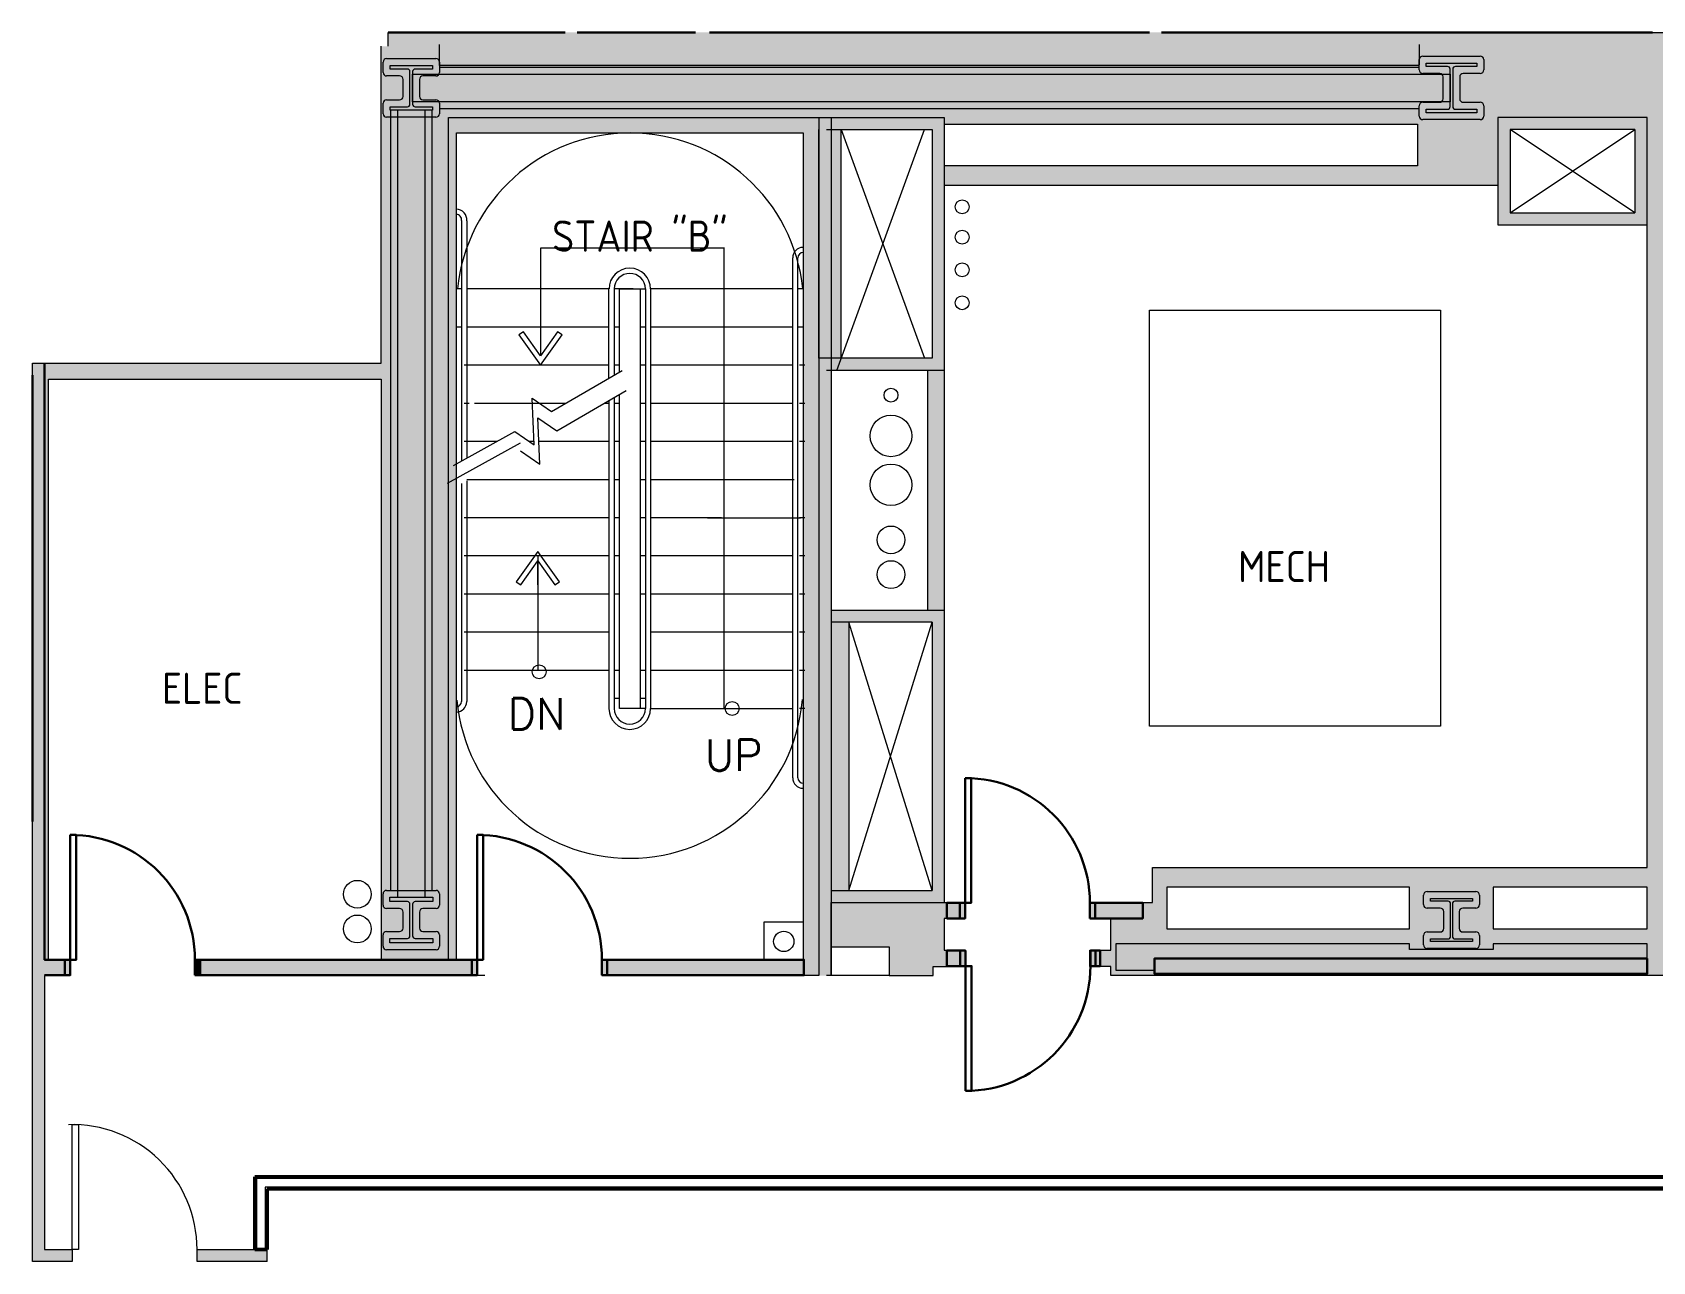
# Model space of a CAD drawing. Header units: inches. Extents: x 1724 to 4524, y -664 to 702.
# Drawn here: x 2240 to 2707.3, y -201.1 to 153.4 of the extents above; entities that cross this region are included whole.
import ezdxf

# ---------------------------------------------------------------- set-up
doc = ezdxf.new("R2010")
doc.units = ezdxf.units.IN
doc.header["$MEASUREMENT"] = 0
for name, color, linetype, lineweight in [('A-DOOR', 7, 'Continuous', 9), ('A-WALL', 7, 'Continuous', 9), ('A-Wall-Patt', 7, 'Continuous', 9), ('B-BASE', 7, 'Continuous', 9), ('BB-CORE', 7, 'Continuous', 9), ('BB-PART-WALL', 7, 'Continuous', 9), ('I-WALL', 2, 'Continuous', 13), ('MA-2900-8th-120718_dwg', 7, 'Continuous', 9), ('NABCA_dwg', 8, 'Continuous', 9), ('Q-CASE', 7, 'Continuous', 9)]:
    doc.layers.add(name, color=color, linetype=linetype, lineweight=lineweight)
doc.styles.add('ISOCP', font='isocp___.ttf', dxfattribs={"height": 9})
doc.styles.add('RomanS', font='romans__.ttf', dxfattribs={"height": 9})
pattern_1 = [(0, (0, 0), (30.72, 7.68), [1.267, -21.773, 1.267, -21.773, -122.88]), (0, (0, 0), (30.72, 7.68), [-46.08, 1.267, -44.813, 1.267, -21.773, -53.76]), (0, (0, 0), (30.72, 7.68), [-115.2, 1.267, -14.093, 1.267, -37.133]), (120, (11.52, 3.84), (-22.011075, 22.7643), [1.267, -21.773, 1.267, -21.773, -122.88]), (120, (11.52, 3.84), (-22.011075, 22.7643), [-46.08, 1.267, -44.813, 1.267, -21.773, -53.76]), (120, (11.52, 3.84), (-22.011075, 22.7643), [-115.2, 1.267, -14.093, 1.267, -37.133]), (240, (15.36, 19.2), (-8.708925, -30.4443), [1.267, -21.773, 1.267, -21.773, -122.88]), (240, (15.36, 19.2), (-8.708925, -30.4443), [-46.08, 1.267, -44.813, 1.267, -21.773, -53.76]), (240, (15.36, 19.2), (-8.708925, -30.4443), [-115.2, 1.267, -14.093, 1.267, -37.133])]

# ---------------------------------------------------------------- blocks, each defined once
blk = doc.blocks.new('NABCA_dwg_MA-2900-8th-120718_dwg-2391440-New Construction - Test Fit Plan-2421454-Existing - Survey')
at = {"layer": 'A-DOOR'}
h = blk.add_hatch(color=256, dxfattribs=at)
h.paths.add_polyline_path([(-7556, -3342.64), (-7556, -3338.14), (-7557.5, -3338.14), (-7557.5, -3342.64)], flags=0)
h.paths.add_polyline_path([(-7593.5, -3342.64), (-7593.5, -3338.14), (-7595, -3338.14), (-7595, -3342.64)], flags=0)
blk.add_hatch(color=256, dxfattribs=at).paths.add_polyline_path([(-7815.62, -3359.04), (-7814.12, -3359.04), (-7814.12, -3354.54), (-7815.62, -3354.54)], flags=0)
h = blk.add_hatch(color=256, dxfattribs=at)
h.paths.add_polyline_path([(-7696.75, -3359.04), (-7696.75, -3354.54), (-7698.25, -3354.54), (-7698.25, -3359.04)], flags=0)
h.paths.add_polyline_path([(-7735.75, -3359.04), (-7734.25, -3359.04), (-7734.25, -3354.54), (-7735.75, -3354.54)], flags=0)
h = blk.add_hatch(color=256, dxfattribs=at)
h.paths.add_polyline_path([(-7593.37, -3356.39), (-7593.37, -3351.89), (-7594.87, -3351.89), (-7594.87, -3356.39)], flags=0)
h.paths.add_polyline_path([(-7555.87, -3356.39), (-7555.87, -3351.89), (-7557.37, -3351.89), (-7557.37, -3356.39)], flags=0)
at = {"layer": 'A-Wall-Patt'}
for points in [[(-7067.83, -3090.6), (-7067.83, -3087.1), (-7759.87, -3087.1), (-7759.87, -3090.6), (-7318.04, -3090.6)], [(-7396.82, -3358.66), (-7396.82, -3354.16), (-7538.82, -3354.16), (-7538.82, -3358.66), (-7521.63, -3358.66)]]:
    blk.add_hatch(color=256, dxfattribs=at).paths.add_polyline_path(points, flags=0)
h = blk.add_hatch(color=256, dxfattribs=at)
h.paths.add_polyline_path([(-7542.25, -3342.64), (-7542.25, -3338.14), (-7556, -3338.14), (-7556, -3342.64)], flags=0)
h.paths.add_polyline_path([(-7595, -3342.64), (-7595, -3338.14), (-7598.75, -3338.14), (-7598.75, -3342.64)], flags=0)
h = blk.add_hatch(color=256, dxfattribs=at)
h.paths.add_polyline_path([(-7640, -3359.04), (-7640, -3354.54), (-7696.75, -3354.54), (-7696.75, -3359.04)], flags=0)
h.paths.add_polyline_path([(-7735.75, -3359.04), (-7735.75, -3354.54), (-7814.12, -3354.54), (-7814.12, -3359.04)], flags=0)
h = blk.add_hatch(color=256, dxfattribs=at)
h.paths.add_polyline_path([(-7555.87, -3356.39), (-7554.5, -3356.39), (-7554.5, -3351.89), (-7555.87, -3351.92), (-7555.87, -3355.8)], flags=0)
h.paths.add_polyline_path([(-7594.87, -3356.39), (-7594.87, -3351.89), (-7598.75, -3351.89), (-7598.75, -3356.39)], flags=0)
at = {"layer": 'B-BASE'}
h = blk.add_hatch(color=256, dxfattribs=at)
h.paths.add_polyline_path([(-7593.5, -3338.14), (-7593.5, -3342.64), (-7598.75, -3342.64), (-7598.75, -3338.14)], flags=0)
h.paths.add_polyline_path([(-7557.5, -3342.64), (-7557.5, -3338.14), (-7542.25, -3338.14), (-7542.25, -3342.64)], flags=0)
h.paths.add_polyline_path([(-7195.2, -3359.1), (-7067.83, -3359.1), (-7067.83, -3298.1), (-7072.83, -3298.1), (-7072.83, -3340.1), (-7173.2, -3340.1), (-7173.2, -3225.1), (-7072.83, -3225.1), (-7072.83, -3256.1), (-7067.83, -3256.1), (-7067.83, -3190.1), (-7072.83, -3190.1), (-7072.83, -3221.1), (-7173.2, -3221.1), (-7173.2, -3109.1), (-7072.83, -3109.1), (-7072.83, -3148.1), (-7067.83, -3148.1), (-7067.83, -3090.6), (-7462.51, -3090.6), (-7462.51, -3091.48), (-7745.1, -3090.65), (-7745.1, -3090.6), (-7759.87, -3090.61), (-7759.87, -3091.1), (-7761.87, -3091.1), (-7761.87, -3182.48), (-7859, -3182.48), (-7859, -3354.54), (-7857.87, -3354.48), (-7857.87, -3187.1), (-7761.87, -3187.1), (-7761.87, -3354.48), (-7815.5, -3354.48), (-7815.5, -3354.54), (-7740.21, -3354.54), (-7740.21, -3116.1), (-7640.21, -3116.1), (-7640.17, -3354.54), (-7640, -3354.54), (-7640, -3359.04), (-7698.21, -3359.04), (-7698.21, -3359.1), (-7632.09, -3359.1), (-7632.09, -3350.85), (-7615.35, -3350.85), (-7615.35, -3359.1), (-7602.73, -3359.1), (-7602.73, -3356.45), (-7593.52, -3356.45), (-7593.52, -3356.39), (-7598.75, -3356.39), (-7598.75, -3351.89), (-7593.43, -3351.89), (-7593.43, -3351.83), (-7599.48, -3351.83), (-7599.48, -3342.7), (-7593.48, -3342.7), (-7593.5, -3338.08), (-7599.48, -3338.08), (-7599.48, -3131.23), (-7439.82, -3131.23), (-7439.82, -3142.6), (-7396.82, -3142.6), (-7396.82, -3327.98), (-7539.48, -3327.98), (-7539.48, -3338.08), (-7557.52, -3338.08), (-7557.5, -3342.7), (-7551.48, -3342.7), (-7551.48, -3351.83), (-7557.48, -3351.83), (-7557.48, -3356.45), (-7551.48, -3356.45), (-7551.48, -3359.1), (-7370.57, -3359.1), (-7370.57, -3359.04), (-7376.82, -3359.04), (-7376.82, -3354.54), (-7370.57, -3354.54), (-7370.57, -3354.48), (-7376.57, -3354.48), (-7376.57, -3273.73), (-7315.82, -3273.73), (-7315.82, -3292.39), (-7315.45, -3292.39), (-7315.45, -3283.16), (-7310.95, -3283.16), (-7310.95, -3292.39), (-7310.57, -3292.39), (-7310.57, -3268.48), (-7376.57, -3268.48), (-7376.57, -3091.73), (-7207.85, -3091.73), (-7207.85, -3184.5), (-7233.85, -3184.5), (-7233.85, -3189.75), (-7207.85, -3189.75), (-7207.85, -3322.48), (-7247.82, -3322.48), (-7247.82, -3350.48), (-7310.57, -3350.48), (-7310.57, -3328.39), (-7315.82, -3328.41), (-7315.82, -3354.48), (-7334.57, -3354.48), (-7334.57, -3354.54), (-7247.82, -3354.54), (-7247.82, -3359.04), (-7334.57, -3359.04), (-7334.57, -3359.1), (-7243.2, -3359.1), (-7243.2, -3341.1), (-7195.2, -3341.1)], flags=0)
h.paths.add_polyline_path([(-7734.21, -3359.1), (-7734.25, -3359.04), (-7815.5, -3359.04), (-7815.5, -3359.1)], flags=0)
h.paths.add_polyline_path([(-7538.82, -3354.16), (-7549.72, -3350.07), (-7549.98, -3350.33), (-7549.98, -3349.98), (-7537.13, -3349.98)], flags=0)
h.paths.add_polyline_path([(-7538.82, -3354.16), (-7548.14, -3357.03), (-7544.89, -3357.6), (-7549.98, -3357.6), (-7549.98, -3352.1)], flags=0)
h.paths.add_polyline_path([(-7521.63, -3358.66), (-7538.82, -3358.66), (-7538.82, -3354.16), (-7396.82, -3354.16), (-7396.82, -3358.66)], flags=0)
h.paths.add_polyline_path([(-7554.5, -3356.39), (-7557.37, -3356.39), (-7557.37, -3351.89), (-7554.5, -3351.89), (-7554.5, -3355.8)], flags=0)
h.paths.add_polyline_path([(-7315.45, -3347.16), (-7315.45, -3328.41), (-7310.95, -3328.41), (-7310.95, -3347.16)], flags=0)
h.paths.add_polyline_path([(-7465.31, -3345.6), (-7535.35, -3345.6), (-7535.35, -3333.6), (-7465.31, -3333.6)], flags=0)
h.paths.add_polyline_path([(-7441.17, -3345.6), (-7441.17, -3333.6), (-7396.82, -3333.6), (-7396.82, -3345.6)], flags=0)
h.paths.add_polyline_path([(-7602.98, -3334.58), (-7626.98, -3334.58), (-7626.98, -3257.19), (-7602.98, -3257.19), (-7602.98, -3308.27)], flags=0)
h.paths.add_polyline_path([(-7632.09, -3253.69), (-7632.09, -3184.57), (-7604.32, -3184.57), (-7604.32, -3253.69), (-7623.43, -3253.69)], flags=0)
h.paths.add_polyline_path([(-7629.21, -3181.07), (-7629.21, -3115.13), (-7602.98, -3115.13), (-7602.98, -3181.07)], flags=0)
h.paths.add_polyline_path([(-7757.21, -3171.83), (-7757.21, -3168.2), (-7749.21, -3143.68), (-7749.21, -3145.6)], flags=0)
h.paths.add_polyline_path([(-7400.32, -3139.1), (-7436.32, -3139.1), (-7436.32, -3115.1), (-7400.32, -3115.1)], flags=0)
h.paths.add_polyline_path([(-7463.01, -3125.6), (-7599.48, -3125.6), (-7599.48, -3113.6), (-7463.01, -3113.6)], flags=0)
h.paths.add_polyline_path([(-7747.86, -3107.1), (-7752.84, -3107.1), (-7752.84, -3101.24)], flags=0)
for points in [[(-7462.51, -3091.48), (-7462.51, -3090.6), (-7745.1, -3090.6), (-7745.1, -3090.65), (-7725.23, -3090.71)], [(-7752.84, -3107.1), (-7747.86, -3107.1), (-7752.84, -3101.24)], [(-7757.21, -3171.83), (-7749.21, -3145.6), (-7749.21, -3143.68), (-7757.21, -3168.2)]]:
    blk.add_hatch(color=256, dxfattribs=at).paths.add_polyline_path(points, flags=0)
h = blk.add_hatch(color=256, dxfattribs=at)
h.paths.add_polyline_path([(-7538.82, -3354.16), (-7537.13, -3349.98), (-7549.98, -3349.98), (-7549.98, -3350.33), (-7549.72, -3350.07)], flags=0)
h.paths.add_polyline_path([(-7544.89, -3357.6), (-7548.14, -3357.03), (-7538.82, -3354.16), (-7549.98, -3352.1), (-7549.98, -3357.6)], flags=0)
at = {"layer": 'BB-PART-WALL'}
blk.add_hatch(color=256, dxfattribs=at).paths.add_polyline_path([(-7851, -3441.6), (-7851, -3438.1), (-7859, -3438.1), (-7859, -3359.1), (-7851.5, -3359.1), (-7851.5, -3354.48), (-7857.87, -3354.48), (-7859, -3354.54), (-7859, -3182.48), (-7862.5, -3182.48), (-7862.5, -3441.6)], flags=0)
h = blk.add_hatch(color=256, dxfattribs=at)
h.paths.add_polyline_path([(-7795.34, -3441.6), (-7794.84, -3441.6), (-7794.84, -3438.1), (-7815, -3438.1), (-7815, -3441.6), (-7797.84, -3441.6)], flags=0)
h.paths.add_polyline_path([(-7284.46, -3420.64), (-7283.96, -3420.64), (-7283.96, -3417.14), (-7284.46, -3417.14), (-7284.46, -3420.14)], flags=0)
at = {"layer": 'A-DOOR', "color": 10, "lineweight": 30, "flags": 128}
for points in [[(-7593.5, -3302.14), (-7591.75, -3302.14), (-7591.75, -3338.14), (-7593.5, -3338.14)], [(-7851.62, -3318.54), (-7849.87, -3318.54), (-7849.87, -3354.54), (-7851.62, -3354.54)], [(-7734.25, -3318.54), (-7732.5, -3318.54), (-7732.5, -3354.54), (-7734.25, -3354.54)], [(-7595, -3342.64), (-7595, -3338.14), (-7593.5, -3338.14), (-7593.5, -3342.64)], [(-7557.5, -3342.64), (-7557.5, -3338.14), (-7556, -3338.14), (-7556, -3342.64)], [(-7853.12, -3354.54), (-7851.62, -3354.54), (-7851.62, -3359.04), (-7853.12, -3359.04)], [(-7815.62, -3359.04), (-7815.62, -3354.54), (-7814.12, -3354.54), (-7814.12, -3359.04)], [(-7735.75, -3354.54), (-7734.25, -3354.54), (-7734.25, -3359.04), (-7735.75, -3359.04)], [(-7698.25, -3359.04), (-7698.25, -3354.54), (-7696.75, -3354.54), (-7696.75, -3359.04)], [(-7593.37, -3351.89), (-7594.87, -3351.89), (-7594.87, -3356.39), (-7593.37, -3356.39)], [(-7555.87, -3351.89), (-7557.37, -3351.89), (-7557.37, -3356.39), (-7555.87, -3356.39)], [(-7593.37, -3392.39), (-7591.62, -3392.39), (-7591.62, -3356.39), (-7593.37, -3356.39)]]:
    blk.add_lwpolyline(points, close=True, dxfattribs=at)
at = {"layer": 'A-DOOR', "color": 10, "lineweight": 30}
for centre, start, end in [((-7593.5, -3338.14), 0, 90), ((-7851.62, -3354.54), 0, 90), ((-7734.25, -3354.54), 0, 90), ((-7593.37, -3356.39), 270, 0)]:
    blk.add_arc(centre, 36, start, end, dxfattribs=at)
at = {"layer": 'A-WALL', "color": 10, "lineweight": 30}
for p, q in [((-7708.83, -3087.1), (-7759.87, -3087.1)), ((-7671.21, -3087.1), (-7705.33, -3087.1)), ((-7540.33, -3087.1), (-7667.21, -3087.1)), ((-7395.21, -3087.1), (-7536.83, -3087.1)), ((-7862.5, -3185.98), (-7862.5, -3314.65))]:
    blk.add_line(p, q, dxfattribs=at)
at = {"layer": 'A-WALL', "color": 10, "lineweight": 30, "flags": 128}
blk.add_lwpolyline([(-7859, -3359.04), (-7853.12, -3359.04), (-7853.12, -3354.54), (-7859, -3354.54), (-7859, -3182.48)], dxfattribs=at)
for points in [[(-7598.75, -3342.64), (-7595, -3342.64), (-7595, -3338.14), (-7598.75, -3338.14)], [(-7556, -3342.64), (-7542.25, -3342.64), (-7542.25, -3338.14), (-7556, -3338.14)], [(-7814.12, -3359.04), (-7735.75, -3359.04), (-7735.75, -3354.54), (-7814.12, -3354.54)], [(-7696.75, -3359.04), (-7640, -3359.04), (-7640, -3354.54), (-7696.75, -3354.54)], [(-7598.75, -3356.39), (-7594.87, -3356.39), (-7594.87, -3351.89), (-7598.75, -3351.89)], [(-7555.87, -3356.39), (-7554.5, -3356.39), (-7554.5, -3351.89), (-7555.87, -3351.89)], [(-7396.82, -3354.16), (-7538.82, -3354.16), (-7538.82, -3358.66), (-7396.82, -3358.66)]]:
    blk.add_lwpolyline(points, close=True, dxfattribs=at)
at = {"layer": 'B-BASE'}
for p, q in [((-7462.51, -3090.6), (-7462.51, -3096.44)), ((-7761.32, -3098.66), (-7761.32, -3095.66)), ((-7760.32, -3094.66), (-7746.1, -3094.66)), ((-7745.1, -3095.66), (-7745.1, -3098.66)), ((-7745.1, -3097.1), (-7462.51, -3097.1)), ((-7462.51, -3097.94), (-7462.51, -3094.94)), ((-7461.51, -3093.94), (-7444.91, -3093.94)), ((-7453.59, -3108.51), (-7453.59, -3097.69)), ((-7452.84, -3097.69), (-7452.84, -3108.51)), ((-7443.91, -3094.94), (-7443.91, -3097.94)), ((-7756.59, -3099.66), (-7760.32, -3099.66)), ((-7755.59, -3105.55), (-7755.59, -3100.66)), ((-7753.59, -3107.8), (-7753.59, -3098.41)), ((-7752.84, -3098.41), (-7752.84, -3107.8)), ((-7750.84, -3100.66), (-7750.84, -3105.55)), ((-7746.1, -3099.66), (-7749.84, -3099.66)), ((-7456.59, -3098.94), (-7461.51, -3098.94)), ((-7455.59, -3106.26), (-7455.59, -3099.94)), ((-7450.84, -3099.94), (-7450.84, -3106.26)), ((-7444.91, -3098.94), (-7449.84, -3098.94)), ((-7760.32, -3106.55), (-7756.59, -3106.55)), ((-7749.84, -3106.55), (-7746.1, -3106.55)), ((-7461.51, -3107.26), (-7456.59, -3107.26)), ((-7449.84, -3107.26), (-7444.91, -3107.26)), ((-7761.32, -3110.55), (-7761.32, -3107.55)), ((-7746.1, -3111.55), (-7760.32, -3111.55)), ((-7759.21, -3109.55), (-7759.21, -3334.54)), ((-7747.21, -3334.54), (-7747.21, -3109.55)), ((-7745.1, -3107.55), (-7745.1, -3110.55)), ((-7462.51, -3109.1), (-7745.1, -3109.1)), ((-7462.51, -3111.26), (-7462.51, -3108.26)), ((-7443.91, -3108.26), (-7443.91, -3111.26)), ((-7630.49, -3184.57), (-7605.21, -3115.1)), ((-7444.91, -3112.26), (-7461.51, -3112.26)), ((-7400.32, -3115.1), (-7436.32, -3115.1)), ((-7439.82, -3131.23), (-7599.48, -3131.23)), ((-7738.73, -3141.34), (-7738.73, -3210.74)), ((-7737.23, -3141.44), (-7737.23, -3209.91)), ((-7662.96, -3282.1), (-7662.96, -3149.36)), ((-7643.22, -3302.1), (-7643.22, -3152.1)), ((-7641.72, -3302.1), (-7641.72, -3152.1)), ((-7738.73, -3161.1), (-7740, -3161.1)), ((-7687.2, -3161.1), (-7687.2, -3282.1)), ((-7640.21, -3161.1), (-7641.72, -3161.1)), ((-7738.73, -3172.1), (-7740.2, -3172.1)), ((-7696.2, -3172.1), (-7737.23, -3172.1)), ((-7693.2, -3172.1), (-7694.7, -3172.1)), ((-7685.7, -3172.1), (-7687.2, -3172.1)), ((-7643.22, -3172.1), (-7684.2, -3172.1)), ((-7640.2, -3172.1), (-7641.72, -3172.1)), ((-7736.5, -3183.1), (-7737.97, -3183.1)), ((-7696.2, -3183.1), (-7737.23, -3183.1)), ((-7693.2, -3183.1), (-7694.7, -3183.1)), ((-7685.7, -3183.1), (-7687.2, -3183.1)), ((-7643.22, -3183.1), (-7684.2, -3183.1)), ((-7639.69, -3183.1), (-7641.21, -3183.1)), ((-7604.32, -3184.57), (-7604.32, -3253.69)), ((-7599.48, -3184.57), (-7599.48, -3253.69)), ((-7736.5, -3194.1), (-7737.97, -3194.1)), ((-7716.04, -3194.1), (-7735, -3194.1)), ((-7708.79, -3194.1), (-7716.2, -3194.1)), ((-7696.2, -3194.1), (-7697.63, -3194.1)), ((-7696.2, -3193.27), (-7696.2, -3282.1)), ((-7694.7, -3192.39), (-7694.7, -3282.1)), ((-7693.2, -3194.1), (-7694.7, -3194.1)), ((-7685.7, -3194.1), (-7687.2, -3194.1)), ((-7643.22, -3194.1), (-7684.2, -3194.1)), ((-7639.69, -3194.1), (-7641.21, -3194.1)), ((-7742.76, -3217.06), (-7721.72, -3205.45)), ((-7736.5, -3205.1), (-7737.97, -3205.1)), ((-7728.52, -3205.1), (-7737.23, -3205.1)), ((-7717.83, -3205.1), (-7719.15, -3205.1)), ((-7696.2, -3205.1), (-7716.46, -3205.1)), ((-7693.2, -3205.1), (-7694.7, -3205.1)), ((-7685.7, -3205.1), (-7687.2, -3205.1)), ((-7643.22, -3205.1), (-7684.2, -3205.1)), ((-7639.69, -3205.1), (-7641.21, -3205.1)), ((-7738.73, -3217.21), (-7738.73, -3280.1)), ((-7696.2, -3216.1), (-7737.23, -3216.1)), ((-7737.23, -3216.39), (-7737.23, -3280.1)), ((-7693.2, -3216.1), (-7694.7, -3216.1)), ((-7685.7, -3216.1), (-7687.2, -3216.1)), ((-7642.83, -3216.1), (-7684.2, -3216.1)), ((-7736.5, -3227.1), (-7737.96, -3227.1)), ((-7696.2, -3227.1), (-7737.23, -3227.1)), ((-7693.2, -3227.1), (-7694.7, -3227.1)), ((-7685.7, -3227.1), (-7687.2, -3227.1)), ((-7665.96, -3227.1), (-7684.2, -3227.1)), ((-7639.7, -3227.1), (-7641.21, -3227.1)), ((-7687.2, -3230.66), (-7687.2, -3241.1)), ((-7685.7, -3231.53), (-7685.7, -3240.27)), ((-7736.5, -3238.1), (-7737.96, -3238.1)), ((-7696.2, -3238.1), (-7737.23, -3238.1)), ((-7716.72, -3238.1), (-7716.72, -3271.1)), ((-7693.2, -3238.1), (-7694.7, -3238.1)), ((-7685.7, -3238.1), (-7687.2, -3238.1)), ((-7643.22, -3238.1), (-7684.2, -3238.1)), ((-7639.69, -3238.1), (-7641.21, -3238.1)), ((-7736.5, -3249.1), (-7737.96, -3249.1)), ((-7696.2, -3249.1), (-7737.23, -3249.1)), ((-7693.2, -3249.1), (-7694.7, -3249.1)), ((-7685.7, -3249.1), (-7687.2, -3249.1)), ((-7643.22, -3249.1), (-7684.2, -3249.1)), ((-7639.69, -3249.1), (-7641.21, -3249.1)), ((-7736.5, -3260.1), (-7737.98, -3260.1)), ((-7696.2, -3260.1), (-7737.23, -3260.1)), ((-7643.22, -3260.1), (-7684.2, -3260.1)), ((-7639.69, -3260.1), (-7641.21, -3260.1)), ((-7736.5, -3271.1), (-7737.98, -3271.1)), ((-7696.2, -3271.1), (-7737.23, -3271.1)), ((-7693.2, -3271.1), (-7694.7, -3271.1)), ((-7685.7, -3271.1), (-7687.2, -3271.1)), ((-7643.22, -3271.1), (-7684.2, -3271.1)), ((-7639.69, -3271.1), (-7641.21, -3271.1)), ((-7693.2, -3279.18), (-7694.7, -3279.18)), ((-7685.7, -3279.18), (-7687.2, -3279.18)), ((-7639.69, -3282.1), (-7641.21, -3282.1)), ((-7761.37, -3338.79), (-7761.37, -3335.54)), ((-7760.37, -3334.54), (-7746.05, -3334.54)), ((-7745.05, -3335.54), (-7745.05, -3338.79)), ((-7535.35, -3333.6), (-7535.35, -3345.6)), ((-7461.25, -3338.66), (-7461.25, -3335.91)), ((-7460.25, -3334.91), (-7446.17, -3334.91)), ((-7445.17, -3335.91), (-7445.17, -3338.66)), ((-7756.59, -3339.79), (-7760.37, -3339.79)), ((-7755.59, -3345.41), (-7755.59, -3340.79)), ((-7753.59, -3347.66), (-7753.59, -3338.54)), ((-7752.84, -3338.54), (-7752.84, -3347.66)), ((-7750.84, -3340.79), (-7750.84, -3345.41)), ((-7746.05, -3339.79), (-7749.84, -3339.79)), ((-7456.46, -3339.66), (-7460.25, -3339.66)), ((-7455.46, -3345.54), (-7455.46, -3340.66)), ((-7453.46, -3347.79), (-7453.46, -3338.41)), ((-7452.96, -3338.41), (-7452.96, -3347.79)), ((-7450.96, -3340.66), (-7450.96, -3345.54)), ((-7446.17, -3339.66), (-7449.96, -3339.66)), ((-7761.37, -3350.66), (-7761.37, -3347.41)), ((-7760.37, -3346.41), (-7756.59, -3346.41)), ((-7749.84, -3346.41), (-7746.05, -3346.41)), ((-7745.05, -3347.41), (-7745.05, -3350.66)), ((-7461.25, -3350.29), (-7461.25, -3347.54)), ((-7460.25, -3346.54), (-7456.46, -3346.54)), ((-7449.96, -3346.54), (-7446.17, -3346.54)), ((-7445.17, -3347.54), (-7445.17, -3350.29)), ((-7746.05, -3351.66), (-7760.37, -3351.66)), ((-7734.21, -3359.1), (-7734.21, -3354.6)), ((-7446.17, -3351.29), (-7460.25, -3351.29)), ((-7742.48, -3359.1), (-7742.48, -3359.04)), ((-7615.35, -3359.1), (-7633.48, -3359.1))]:
    blk.add_line(p, q, dxfattribs=at)
at = {"layer": 'B-BASE', "flags": 128}
for points in [[(-7858.5, -3182.48), (-7761.87, -3182.48), (-7761.87, -3091.1)], [(-7462.51, -3096.6), (-7745.1, -3096.6), (-7745.1, -3090.6)], [(-7754.34, -3097.66), (-7759.32, -3097.66), (-7759.32, -3096.66), (-7747.1, -3096.66), (-7747.1, -3097.66), (-7752.09, -3097.66)], [(-7454.34, -3096.94), (-7460.51, -3096.94), (-7460.51, -3095.94), (-7445.91, -3095.94), (-7445.91, -3096.94), (-7452.09, -3096.94)], [(-7752.09, -3108.55), (-7747.1, -3108.55), (-7747.1, -3109.55), (-7759.32, -3109.55), (-7759.32, -3108.55), (-7754.34, -3108.55)], [(-7742.48, -3354.54), (-7742.48, -3111.6), (-7632.35, -3111.6), (-7599.48, -3111.6), (-7599.48, -3184.57), (-7633.48, -3184.57)], [(-7635.71, -3111.6), (-7635.71, -3359.1), (-7698.21, -3359.1), (-7698.21, -3359.04)], [(-7632.09, -3111.6), (-7632.09, -3359.1), (-7632.09, -3338.08), (-7604.1, -3338.08), (-7593.48, -3338.08), (-7593.48, -3342.7), (-7599.48, -3342.7), (-7599.48, -3351.83), (-7593.43, -3351.83), (-7593.43, -3351.89)], [(-7369.51, -3359.1), (-7551.48, -3359.1), (-7551.48, -3356.45), (-7557.48, -3356.45), (-7557.48, -3351.83), (-7551.48, -3351.83), (-7551.48, -3342.7), (-7557.52, -3342.7), (-7557.52, -3338.08), (-7539.48, -3338.08), (-7539.48, -3327.98), (-7396.82, -3327.98), (-7396.82, -3143.4), (-7396.82, -3112.4), (-7396.82, -3111.6), (-7439.82, -3111.6), (-7439.82, -3142.6), (-7396.82, -3142.6)], [(-7452.09, -3109.26), (-7445.91, -3109.26), (-7445.91, -3110.26), (-7460.51, -3110.26), (-7460.51, -3109.26), (-7454.34, -3109.26)], [(-7740.21, -3354.54), (-7740.21, -3116.1), (-7640.21, -3116.1), (-7640.21, -3350.23)], [(-7633.48, -3115.1), (-7602.98, -3115.1), (-7602.98, -3181.07), (-7635.71, -3181.07), (-7635.71, -3115.1)], [(-7629.21, -3181.07), (-7629.21, -3115.13), (-7605.21, -3181.07)], [(-7599.48, -3113.6), (-7463.01, -3113.6), (-7463.01, -3125.6), (-7599.48, -3125.6)], [(-7436.32, -3139.1), (-7400.32, -3115.1), (-7400.32, -3139.1), (-7436.32, -3115.1), (-7436.32, -3139.1), (-7400.32, -3139.1)], [(-7662.9, -3149.36), (-7715.94, -3149.36), (-7715.94, -3173.43)], [(-7696.2, -3186.79), (-7696.2, -3161.1), (-7737.23, -3161.1)], [(-7693.2, -3185.04), (-7693.2, -3161.1), (-7694.7, -3161.1), (-7694.7, -3185.91)], [(-7689.19, -3161.1), (-7693.19, -3161.1), (-7687.2, -3161.1), (-7685.7, -3161.1), (-7685.7, -3282.1), (-7687.2, -3282.1), (-7693.2, -3282.1), (-7693.2, -3191.52)], [(-7643.22, -3161.1), (-7684.2, -3161.1), (-7684.2, -3282.1), (-7643.22, -3282.1)], [(-7741.06, -3212.02), (-7723.32, -3202.23), (-7717.79, -3206.03), (-7718.33, -3192.63), (-7712.81, -3196.43), (-7692.4, -3184.58)], [(-7857.87, -3354.48), (-7851.5, -3354.48), (-7857.87, -3354.48), (-7857.87, -3187.1), (-7761.87, -3187.1), (-7761.87, -3354.48), (-7815.5, -3354.48), (-7815.5, -3354.54)], [(-7721.72, -3207.82), (-7716.19, -3211.63), (-7716.74, -3198.22), (-7711.21, -3202.03), (-7691.26, -3190.39)], [(-7663.73, -3227.1), (-7667.8, -3227.1), (-7640.98, -3227.1)], [(-7632.09, -3253.69), (-7599.48, -3253.69), (-7599.48, -3338.08)], [(-7602.98, -3257.19), (-7632.09, -3257.19), (-7632.09, -3334.58), (-7602.98, -3334.58), (-7626.98, -3257.19), (-7626.98, -3334.58), (-7602.98, -3257.19), (-7602.98, -3334.58)], [(-7754.34, -3337.79), (-7759.37, -3337.79), (-7759.37, -3336.54), (-7747.05, -3336.54), (-7747.05, -3337.79), (-7752.09, -3337.79)], [(-7454.21, -3337.66), (-7459.25, -3337.66), (-7459.25, -3336.91), (-7447.17, -3336.91), (-7447.17, -3337.66), (-7452.21, -3337.66)], [(-7651.44, -3354.54), (-7651.44, -3343.6), (-7640.21, -3343.6), (-7640.21, -3354.54)], [(-7752.09, -3348.41), (-7747.05, -3348.41), (-7747.05, -3349.66), (-7759.37, -3349.66), (-7759.37, -3348.41), (-7754.34, -3348.41)], [(-7396.82, -3354.16), (-7396.82, -3349.98), (-7441.17, -3349.98), (-7441.17, -3351.6), (-7465.31, -3351.6), (-7465.31, -3349.98), (-7549.98, -3349.98), (-7549.98, -3357.6), (-7538.82, -3357.6)], [(-7452.21, -3348.54), (-7447.17, -3348.54), (-7447.17, -3349.29), (-7459.25, -3349.29), (-7459.25, -3348.54), (-7454.21, -3348.54)], [(-7851.5, -3354.48), (-7851.5, -3359.1), (-7859, -3359.1)], [(-7632.09, -3350.85), (-7615.35, -3350.85), (-7615.35, -3359.1), (-7602.73, -3359.1), (-7602.73, -3356.45), (-7593.43, -3356.45), (-7593.43, -3356.39)], [(-7551.48, -3356.45), (-7557.48, -3356.45), (-7557.48, -3351.83), (-7551.48, -3351.83)], [(-7731.98, -3359.1), (-7815.5, -3359.1), (-7815.5, -3359.04)]]:
    blk.add_lwpolyline(points, dxfattribs=at)
for points in [[(-7752.84, -3099.1), (-7453.59, -3099.1), (-7453.59, -3107.1), (-7752.84, -3107.1)], [(-7749.21, -3109.55), (-7757.21, -3109.55), (-7757.21, -3336.54), (-7749.21, -3336.54)], [(-7540.34, -3167.22), (-7456.34, -3167.22), (-7456.34, -3287.22), (-7540.34, -3287.22)], [(-7465.31, -3345.6), (-7465.31, -3333.6), (-7535.35, -3333.6), (-7535.35, -3345.6)], [(-7396.82, -3345.6), (-7396.82, -3333.6), (-7441.17, -3333.6), (-7441.17, -3345.6)]]:
    blk.add_lwpolyline(points, close=True, dxfattribs=at)
at = {"layer": 'B-BASE'}
for centre, radius in [((-7594.33, -3137.42), 2), ((-7594.33, -3146.15), 2), ((-7594.33, -3155.56), 2), ((-7594.33, -3165.07), 2), ((-7614.87, -3191.71), 2), ((-7614.87, -3203.47), 6), ((-7614.87, -3217.58), 6), ((-7614.87, -3233.46), 4), ((-7614.87, -3243.46), 4), ((-7716.33, -3271.5), 2), ((-7660.69, -3282.1), 2), ((-7768.78, -3335.65), 4), ((-7768.78, -3345.65), 4), ((-7645.78, -3349.26), 2.93)]:
    blk.add_circle(centre, radius, dxfattribs=at)
for centre, radius, start, end in [((-7760.32, -3095.66), 1, 90, 180), ((-7754.34, -3098.41), 0.75, 0, 90), ((-7752.09, -3098.41), 0.75, 90, 180), ((-7746.1, -3095.66), 1, 0, 90), ((-7461.51, -3094.94), 1, 90, 180), ((-7461.51, -3097.94), 1, 180, 270), ((-7454.34, -3097.69), 0.75, 0, 90), ((-7452.09, -3097.69), 0.75, 90, 180), ((-7444.91, -3094.94), 1, 0, 90), ((-7444.91, -3097.94), 1, 270, 0), ((-7760.32, -3098.66), 1, 180, 270), ((-7756.59, -3100.66), 1, 0, 90), ((-7749.84, -3100.66), 1, 90, 180), ((-7746.1, -3098.66), 1, 270, 0), ((-7456.59, -3099.94), 1, 0, 90), ((-7449.84, -3099.94), 1, 90, 180), ((-7760.32, -3107.55), 1, 90, 180), ((-7756.59, -3105.55), 1, 270, 0), ((-7749.84, -3105.55), 1, 180, 270), ((-7746.1, -3107.55), 1, 0, 90), ((-7461.51, -3108.26), 1, 90, 180), ((-7456.59, -3106.26), 1, 270, 0), ((-7449.84, -3106.26), 1, 180, 270), ((-7444.91, -3108.26), 1, 0, 90), ((-7760.32, -3110.55), 1, 180, 270), ((-7754.34, -3107.8), 0.75, 270, 0), ((-7752.09, -3107.8), 0.75, 180, 270), ((-7746.1, -3110.55), 1, 270, 0), ((-7461.51, -3111.26), 1, 180, 270), ((-7454.34, -3108.51), 0.75, 270, 0), ((-7452.09, -3108.51), 0.75, 180, 270), ((-7444.91, -3111.26), 1, 270, 0), ((-7690.11, -3166.17), 50.07, 5.8064, 174.1936), ((-7740.22, -3141.1), 3, 353.5417, 90), ((-7740.22, -3141.1), 1.5, 350.8617, 90), ((-7640.22, -3152.1), 3, 90, 180), ((-7640.22, -3152.1), 1.5, 90, 180), ((-7690.19, -3161.1), 6, 0, 180), ((-7690.19, -3161.1), 4.5, 0, 180), ((-7740.23, -3280.1), 1.5, 270, 0), ((-7740.23, -3280.1), 3, 270, 0), ((-7690.23, -3275.3), 50, 185.0626, 355.2253), ((-7690.2, -3282.1), 6, 180, 0), ((-7690.2, -3282.1), 4.5, 180, 0), ((-7640.22, -3302.1), 3, 180, 270), ((-7640.22, -3302.1), 1.5, 180, 270), ((-7760.37, -3335.54), 1, 90, 180), ((-7746.05, -3335.54), 1, 0, 90), ((-7460.25, -3335.91), 1, 90, 180), ((-7446.17, -3335.91), 1, 0, 90), ((-7760.37, -3338.79), 1, 180, 270), ((-7756.59, -3340.79), 1, 0, 90), ((-7754.34, -3338.54), 0.75, 0, 90), ((-7752.09, -3338.54), 0.75, 90, 180), ((-7749.84, -3340.79), 1, 90, 180), ((-7746.05, -3338.79), 1, 270, 0), ((-7460.25, -3338.66), 1, 180, 270), ((-7456.46, -3340.66), 1, 0, 90), ((-7454.21, -3338.41), 0.75, 0, 90), ((-7452.21, -3338.41), 0.75, 90, 180), ((-7449.96, -3340.66), 1, 90, 180), ((-7446.17, -3338.66), 1, 270, 0), ((-7756.59, -3345.41), 1, 270, 0), ((-7749.84, -3345.41), 1, 180, 270), ((-7456.46, -3345.54), 1, 270, 0), ((-7449.96, -3345.54), 1, 180, 270), ((-7760.37, -3347.41), 1, 90, 180), ((-7754.34, -3347.66), 0.75, 270, 0), ((-7752.09, -3347.66), 0.75, 180, 270), ((-7746.05, -3347.41), 1, 0, 90), ((-7460.25, -3347.54), 1, 90, 180), ((-7460.25, -3350.29), 1, 180, 270), ((-7454.21, -3347.79), 0.75, 270, 0), ((-7452.21, -3347.79), 0.75, 180, 270), ((-7446.17, -3347.54), 1, 0, 90), ((-7446.17, -3350.29), 1, 270, 0), ((-7760.37, -3350.66), 1, 180, 270), ((-7746.05, -3350.66), 1, 270, 0)]:
    blk.add_arc(centre, radius, start, end, dxfattribs=at)
at = {"layer": 'BB-CORE', "flags": 128}
blk.add_lwpolyline([(-7849.2, -3402.1), (-7849.2, -3438.1), (-7851, -3438.1), (-7851, -3402.1)], close=True, dxfattribs=at)
at = {"layer": 'BB-CORE'}
blk.add_arc((-7851, -3438.1), 36, 0, 91.707, dxfattribs=at)
at = {"layer": 'BB-PART-WALL'}
blk.add_line((-7794.84, -3438.1), (-7794.84, -3441.6), dxfattribs=at)
at = {"layer": 'BB-PART-WALL', "flags": 128}
for points in [[(-7859, -3182.48), (-7859, -3354.48), (-7851.5, -3354.48), (-7851.5, -3359.1), (-7859, -3359.1), (-7859, -3438.1), (-7851, -3438.1), (-7851, -3441.6), (-7862.5, -3441.6), (-7862.5, -3182.48)], [(-7798.84, -3441.6), (-7815, -3441.6), (-7815, -3438.1), (-7798.34, -3438.1)]]:
    blk.add_lwpolyline(points, dxfattribs=at)
at = {"layer": 'MA-2900-8th-120718_dwg', "flags": 128}
for points in [[(-7715.94, -3173.43), (-7715.94, -3180.35), (-7720.87, -3173.43), (-7722.17, -3174.36), (-7715.94, -3183.1), (-7709.7, -3174.36), (-7711, -3173.43), (-7715.94, -3180.35)], [(-7716.72, -3246.44), (-7716.72, -3239.52), (-7711.78, -3246.44), (-7710.48, -3245.52), (-7716.72, -3236.77), (-7722.95, -3245.52), (-7721.65, -3246.44), (-7716.72, -3239.52)]]:
    blk.add_lwpolyline(points, dxfattribs=at)
at = {"layer": 'B-BASE', "char_height": 9}
for s, insert, width, attachment_point, line_spacing_factor, style in [('STAIR "B"', (-7687.29, -3141.35), 72.586, 2, 1.478621, 'ISOCP'), ('MECH', (-7501.5, -3236.65), 37.5028, 2, 1.478621, 'ISOCP'), ('ELEC', (-7813.52, -3271.76), 33.8735, 2, 1.478621, 'ISOCP'), ('DN', (-7725.35, -3279.13), 22.4896, 1, 0.983083, 'RomanS'), ('UP', (-7668.55, -3291.02), 22.4896, 1, 0.983083, 'RomanS')]:
    blk.add_mtext(s, dxfattribs=dict(at, insert=insert, width=width, attachment_point=attachment_point, line_spacing_factor=line_spacing_factor, style=style))
blk = doc.blocks.new('NABCA_dwg-2391440-Existing - Survey')
at = {"layer": 'A-WALL', "color": 250, "lineweight": 20}
for p, q in [((2342.61, 149.4), (2342.61, 153.4)), ((2239.99, 58.02), (2243.99, 58.02)), ((2307.65, -201.1), (2303.65, -201.1))]:
    blk.add_line(p, q, dxfattribs=at)
at = {"layer": 'Q-CASE', "color": 50, "lineweight": 13}
blk.add_line((2592.27, 153.4), (2779.99, 153.4), dxfattribs=at)
blk.add_blockref('NABCA_dwg_MA-2900-8th-120718_dwg-2391440-New Construction - Test Fit Plan-2421454-Existing - Survey', (10102.48, 3240.5))

msp = doc.modelspace()

# ---------------------------------------------------------------- hatches: boundary and pattern name
at = {"layer": 'A-Wall-Patt'}
h = msp.add_hatch(dxfattribs=at)
h.set_pattern_fill('FP_1', color=256, style=0, pattern_type=2)
h.set_pattern_definition(pattern_1)
h.paths.add_polyline_path([(2818.02, -177.14), (2818.02, -176.64), (2304.15, -176.64), (2304.15, -177.14), (2784.45, -177.14)], flags=0)
h = msp.add_hatch(dxfattribs=at)
h.set_pattern_fill('FP_1', color=256, style=0, pattern_type=2)
h.set_pattern_definition(pattern_1)
h.paths.add_polyline_path([(2304.65, -197.6), (2304.65, -177.14), (2304.15, -177.14), (2304.15, -197.6)], flags=0)
h = msp.add_hatch(dxfattribs=at)
h.set_pattern_fill('FP_1', color=256, style=0, pattern_type=2)
h.set_pattern_definition(pattern_1)
h.paths.add_polyline_path([(2818.02, -180.14), (2818.02, -179.64), (2307.15, -179.64), (2307.15, -180.14), (2784.45, -180.14)], flags=0)

# ---------------------------------------------------------------- linework, layer by layer
at = {"layer": 'A-WALL', "lineweight": 13}
for p, q in [((2818.02, -177.14), (2304.65, -177.14)), ((2304.65, -177.14), (2304.65, -197.6)), ((2818.02, -179.64), (2307.15, -179.64)), ((2307.15, -179.64), (2307.15, -197.6))]:
    msp.add_line(p, q, dxfattribs=at)
at = {"layer": 'I-WALL', "lineweight": 50}
for p, q in [((2818.02, -176.64), (2304.15, -176.64)), ((2304.15, -176.64), (2304.15, -197.6)), ((2307.65, -180.14), (2818.02, -180.14)), ((2307.65, -197.6), (2307.65, -180.14)), ((2304.15, -197.6), (2307.65, -197.6))]:
    msp.add_line(p, q, dxfattribs=at)

# ---------------------------------------------------------------- block references
at = {"layer": 'NABCA_dwg', "color": 7}
msp.add_blockref('NABCA_dwg-2391440-Existing - Survey', (0, 0), dxfattribs=at)

doc.saveas('drawing.dxf')
